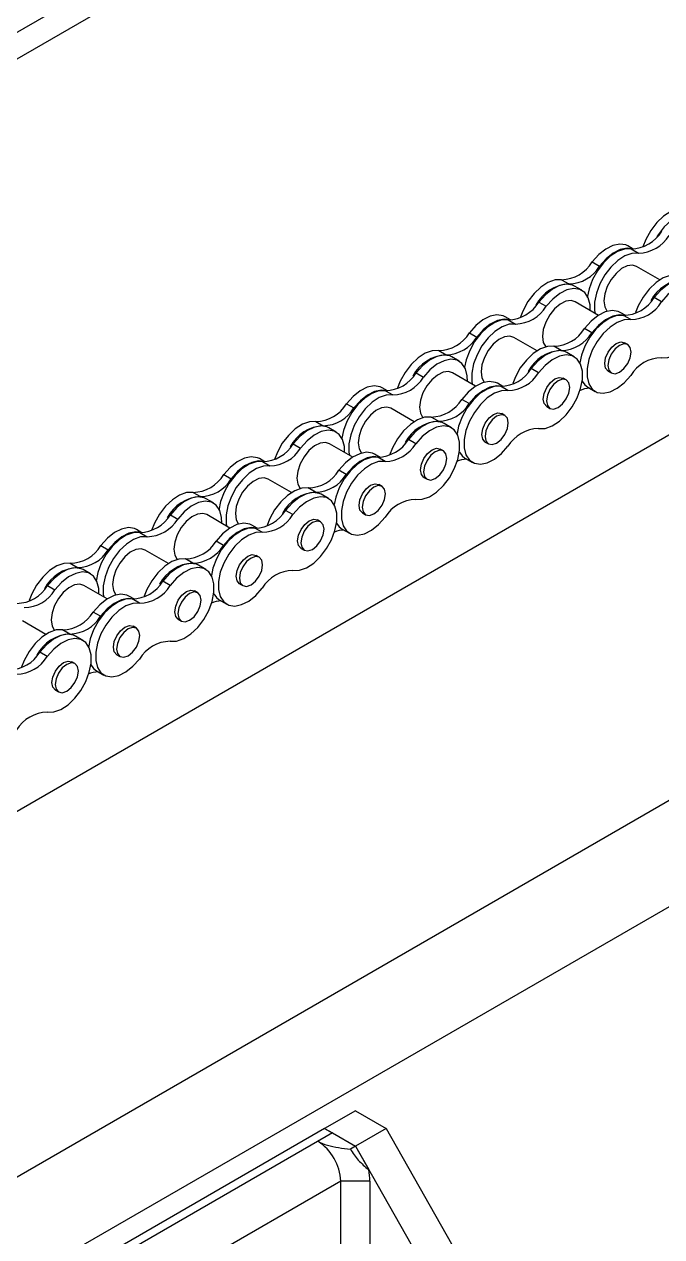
# Model space of a CAD drawing. Header units: metres. Extents: x 0 to 21025, y 0 to 14850.
# Drawn here: x 11714.5 to 11807.7, y 4426.6 to 4603.9 of the extents above; entities that cross this region are included whole.
import ezdxf

# ---------------------------------------------------------------- set-up
doc = ezdxf.new("R2010")
doc.units = ezdxf.units.M
doc.header["$LTSCALE"] = 25
doc.layers.add('SL4', color=4, linetype='Continuous')

msp = doc.modelspace()

# ---------------------------------------------------------------- linework, layer by layer
at = {"layer": 'SL4'}
for p, q in [((11496.02, 4477.211), (12047.656, 4795.664)), ((11505.974, 4479.069), (12047.656, 4791.775)), ((11591.24, 4418.267), (12146.319, 4738.707)), ((11524.399, 4326.226), (12192.616, 4711.98)), ((12199.352, 4700.314), (11532.548, 4315.377)), ((11803.556, 4571.008), (11802.757, 4571.469)), ((11803.224, 4571.036), (11804.299, 4570.415)), ((11797.552, 4569.126), (11798.627, 4568.506)), ((11807.441, 4566.502), (11804.034, 4568.469)), ((11793.062, 4566.534), (11794.137, 4565.914)), ((11796.034, 4564.982), (11794.959, 4565.603)), ((11789.754, 4563.259), (11790.829, 4562.639)), ((11798.461, 4561.318), (11795.054, 4563.285)), ((11807.673, 4563.283), (11806.599, 4563.904)), ((11785.596, 4560.639), (11784.796, 4561.101)), ((11785.264, 4560.667), (11786.339, 4560.047)), ((11802.441, 4561.283), (11801.641, 4561.745)), ((11803.183, 4560.691), (11802.109, 4561.311)), ((11797.511, 4558.781), (11796.436, 4559.402)), ((11779.591, 4558.758), (11780.666, 4558.137)), ((11789.48, 4556.134), (11786.073, 4558.1)), ((11802.734, 4557.048), (11802.268, 4557.317)), ((11775.101, 4556.166), (11776.176, 4555.545)), ((11778.073, 4554.614), (11776.998, 4555.234)), ((11793.021, 4556.189), (11791.946, 4556.81)), ((11794.918, 4555.258), (11793.843, 4555.878)), ((11789.713, 4552.915), (11788.638, 4553.535)), ((11771.793, 4552.891), (11772.868, 4552.271)), ((11780.5, 4550.95), (11777.093, 4552.916)), ((11793.753, 4551.864), (11793.288, 4552.133)), ((11799.87, 4553.163), (11800.335, 4552.894)), ((11767.635, 4550.271), (11766.836, 4550.733)), ((11767.303, 4550.299), (11768.378, 4549.679)), ((11784.48, 4550.915), (11783.68, 4551.377)), ((11785.223, 4550.323), (11784.148, 4550.943)), ((11796.904, 4550.809), (11797.979, 4550.188)), ((11761.631, 4548.389), (11762.706, 4547.769)), ((11779.55, 4548.413), (11778.476, 4549.034)), ((11771.52, 4545.765), (11768.113, 4547.732)), ((11775.06, 4545.821), (11773.986, 4546.441)), ((11784.773, 4546.68), (11784.307, 4546.949)), ((11790.889, 4547.978), (11791.355, 4547.71)), ((11757.141, 4545.797), (11758.216, 4545.177)), ((11760.113, 4544.245), (11759.038, 4544.866)), ((11776.957, 4544.89), (11775.883, 4545.51)), ((11771.752, 4542.546), (11770.678, 4543.167)), ((11753.833, 4542.523), (11754.908, 4541.902)), ((11762.54, 4540.581), (11759.133, 4542.548)), ((11775.793, 4541.496), (11775.327, 4541.764)), ((11781.909, 4542.794), (11782.375, 4542.525)), ((11749.675, 4539.903), (11748.875, 4540.364)), ((11749.343, 4539.931), (11750.418, 4539.31)), ((11766.52, 4540.547), (11765.72, 4541.008)), ((11767.262, 4539.954), (11766.188, 4540.575)), ((11778.943, 4540.44), (11780.018, 4539.82)), ((11743.67, 4538.021), (11744.745, 4537.401)), ((11761.59, 4538.045), (11760.515, 4538.665)), ((11772.929, 4537.61), (11773.394, 4537.341)), ((11753.559, 4535.397), (11750.152, 4537.364)), ((11757.1, 4535.453), (11756.025, 4536.073)), ((11766.813, 4536.311), (11766.347, 4536.58)), ((11739.18, 4535.429), (11740.255, 4534.808)), ((11742.152, 4533.877), (11741.077, 4534.497)), ((11758.997, 4534.521), (11757.922, 4535.142)), ((11744.579, 4530.213), (11741.172, 4532.18)), ((11753.792, 4532.178), (11752.717, 4532.798)), ((11763.949, 4532.426), (11764.414, 4532.157)), ((11735.872, 4532.154), (11736.947, 4531.534)), ((11748.559, 4530.178), (11747.759, 4530.64)), ((11757.832, 4531.127), (11757.367, 4531.396)), ((11731.714, 4529.534), (11730.915, 4529.996)), ((11731.382, 4529.562), (11732.457, 4528.942)), ((11749.302, 4529.586), (11748.227, 4530.206)), ((11760.983, 4530.072), (11762.058, 4529.451)), ((11725.71, 4527.653), (11726.785, 4527.032)), ((11735.599, 4525.029), (11732.192, 4526.995)), ((11743.629, 4527.676), (11742.555, 4528.297)), ((11754.968, 4527.242), (11755.434, 4526.973)), ((11739.139, 4525.084), (11738.065, 4525.705)), ((11748.852, 4525.943), (11748.386, 4526.212)), ((11721.22, 4525.061), (11722.295, 4524.44)), ((11724.192, 4523.509), (11723.117, 4524.129)), ((11741.036, 4524.153), (11739.962, 4524.773)), ((11717.912, 4521.786), (11718.987, 4521.165)), ((11726.619, 4519.844), (11723.212, 4521.811)), ((11735.831, 4521.81), (11734.757, 4522.43)), ((11745.988, 4522.057), (11746.454, 4521.789)), ((11730.599, 4519.81), (11729.799, 4520.272)), ((11731.341, 4519.218), (11730.267, 4519.838)), ((11739.872, 4520.759), (11739.406, 4521.028)), ((11743.022, 4519.703), (11744.097, 4519.083)), ((11717.638, 4514.66), (11714.231, 4516.627)), ((11725.669, 4517.308), (11724.594, 4517.928)), ((11737.008, 4516.873), (11737.473, 4516.604)), ((11721.179, 4514.716), (11720.104, 4515.336)), ((11730.892, 4515.575), (11730.426, 4515.843)), ((11723.076, 4513.784), (11722.001, 4514.405)), ((11717.871, 4511.441), (11716.796, 4512.062)), ((11728.028, 4511.689), (11728.493, 4511.42)), ((11721.911, 4510.39), (11721.446, 4510.659)), ((11725.062, 4509.335), (11726.137, 4508.715)), ((11719.047, 4506.505), (11719.513, 4506.236)), ((11762.912, 4444.995), (11758.422, 4442.403)), ((11762.912, 4444.995), (11767.402, 4442.403)), ((11758.422, 4442.403), (11553.361, 4324.024)), ((11759.548, 4441.753), (11554.487, 4323.373)), ((11759.548, 4441.753), (11757.427, 4440.528)), ((11758.422, 4442.403), (11759.548, 4441.753)), ((11758.422, 4442.403), (11762.912, 4439.811)), ((11759.548, 4441.753), (11762.912, 4439.811)), ((11767.402, 4442.403), (11762.912, 4439.811)), ((11767.402, 4442.403), (11789.853, 4402.905)), ((11762.912, 4439.811), (11762.184, 4439.39)), ((11762.912, 4439.811), (11764.86, 4436.385)), ((11762.912, 4439.811), (11785.363, 4400.313)), ((11760.791, 4434.701), (11554.487, 4315.605)), ((11765.034, 4434.701), (11760.791, 4434.701)), ((11760.791, 4416.55), (11760.791, 4434.701)), ((11765.034, 4434.701), (11765.034, 4416.55))]:
    msp.add_line(p, q, dxfattribs=at)
at = {"layer": 'SL4', "flags": 128}
for points in [[(11811.022, 4576.902), (11810.073, 4576.871), (11809.042, 4576.504), (11807.994, 4575.823), (11806.996, 4574.873), (11806.11, 4573.712), (11805.391, 4572.414), (11804.965, 4571.322)], [(11812.097, 4576.282), (11811.148, 4576.251), (11810.117, 4575.883), (11809.069, 4575.203), (11808.071, 4574.252), (11807.185, 4573.091), (11806.997, 4572.793)], [(11802.757, 4571.469), (11802.465, 4571.608), (11801.578, 4571.745), (11800.58, 4571.543), (11799.532, 4571.014), (11798.501, 4570.191), (11797.552, 4569.126)], [(11803.224, 4571.036), (11802.275, 4571.004), (11801.244, 4570.637), (11800.196, 4569.956), (11799.198, 4569.006), (11798.312, 4567.845), (11797.593, 4566.547), (11797.087, 4565.193), (11796.833, 4563.931)], [(11804.299, 4570.415), (11803.35, 4570.384), (11802.319, 4570.016), (11801.271, 4569.336), (11800.273, 4568.386), (11799.387, 4567.225), (11798.668, 4565.926), (11798.162, 4564.572), (11797.901, 4563.248), (11797.901, 4562.036), (11797.975, 4561.598)], [(11803.475, 4571.01), (11802.653, 4571.125), (11801.655, 4570.922), (11800.607, 4570.393), (11799.576, 4569.57), (11798.627, 4568.506)], [(11804.034, 4568.469), (11803.454, 4568.648), (11802.677, 4568.551), (11801.845, 4568.143), (11801.031, 4567.459), (11800.308, 4566.559), (11799.741, 4565.525), (11799.378, 4564.448), (11799.254, 4563.423)], [(11793.062, 4566.534), (11792.112, 4566.503), (11791.081, 4566.135), (11790.034, 4565.455), (11789.036, 4564.504), (11788.149, 4563.344), (11787.431, 4562.045), (11787.044, 4561.075)], [(11794.959, 4565.603), (11794.667, 4565.741), (11793.78, 4565.878), (11792.782, 4565.676), (11791.734, 4565.147), (11790.703, 4564.324), (11789.754, 4563.259)], [(11809.907, 4567.178), (11808.957, 4567.147), (11807.926, 4566.779), (11806.879, 4566.099), (11805.88, 4565.148), (11804.994, 4563.988), (11804.275, 4562.689), (11803.889, 4561.719)], [(11811.804, 4566.247), (11811.511, 4566.385), (11810.625, 4566.522), (11809.627, 4566.32), (11808.579, 4565.791), (11807.548, 4564.968), (11806.599, 4563.904)], [(11807.673, 4555.123), (11808.623, 4555.155), (11809.654, 4555.522), (11810.701, 4556.203), (11811.7, 4557.153), (11812.586, 4558.314), (11813.305, 4559.612), (11813.811, 4560.966), (11814.072, 4562.291), (11814.072, 4563.503), (11813.811, 4564.526), (11813.305, 4565.296), (11812.586, 4565.765), (11811.7, 4565.902), (11810.701, 4565.7), (11809.654, 4565.171), (11808.623, 4564.348), (11807.673, 4563.283)], [(11797.254, 4562.014), (11797.227, 4562.859), (11796.966, 4563.882), (11796.46, 4564.652), (11795.741, 4565.12), (11794.855, 4565.258), (11793.857, 4565.056), (11792.809, 4564.527), (11791.778, 4563.704), (11790.829, 4562.639)], [(11795.054, 4563.285), (11794.474, 4563.464), (11793.697, 4563.367), (11792.865, 4562.959), (11792.051, 4562.275), (11791.328, 4561.375), (11790.76, 4560.341), (11790.398, 4559.264), (11790.274, 4558.239)], [(11799.254, 4563.423), (11799.378, 4562.542), (11799.724, 4561.901)], [(11785.264, 4560.667), (11784.314, 4560.636), (11783.284, 4560.268), (11782.236, 4559.588), (11781.238, 4558.638), (11780.351, 4557.477), (11779.633, 4556.179), (11779.127, 4554.825), (11778.895, 4553.742)], [(11784.796, 4561.101), (11784.504, 4561.239), (11783.618, 4561.377), (11782.619, 4561.174), (11781.572, 4560.645), (11780.541, 4559.823), (11779.591, 4558.758)], [(11785.514, 4560.642), (11784.693, 4560.756), (11783.694, 4560.554), (11782.647, 4560.025), (11781.616, 4559.202), (11780.666, 4558.137)], [(11802.109, 4561.311), (11801.159, 4561.28), (11800.128, 4560.913), (11799.081, 4560.232), (11798.082, 4559.282), (11797.196, 4558.121), (11796.477, 4556.823), (11795.972, 4555.469), (11795.74, 4554.387)], [(11801.641, 4561.745), (11801.349, 4561.883), (11800.462, 4562.021), (11799.464, 4561.819), (11798.417, 4561.289), (11797.386, 4560.467), (11796.436, 4559.402)], [(11803.183, 4560.691), (11802.234, 4560.66), (11801.203, 4560.292), (11800.155, 4559.612), (11799.157, 4558.661), (11798.271, 4557.5), (11797.552, 4556.202), (11797.046, 4554.848), (11796.785, 4553.524), (11796.785, 4552.312), (11797.046, 4551.288), (11797.552, 4550.518), (11798.271, 4550.05), (11799.157, 4549.912), (11800.155, 4550.115), (11801.203, 4550.644), (11802.234, 4551.466), (11803.183, 4552.531)], [(11802.358, 4561.286), (11801.537, 4561.4), (11800.539, 4561.198), (11799.491, 4560.669), (11798.46, 4559.846), (11797.511, 4558.781)], [(11786.339, 4560.047), (11785.389, 4560.015), (11784.358, 4559.648), (11783.311, 4558.968), (11782.312, 4558.017), (11781.426, 4556.856), (11780.707, 4555.558), (11780.202, 4554.204), (11779.941, 4552.879), (11779.941, 4551.667), (11780.015, 4551.23)], [(11786.073, 4558.1), (11785.494, 4558.279), (11784.717, 4558.183), (11783.884, 4557.775), (11783.071, 4557.09), (11782.348, 4556.191), (11781.78, 4555.157), (11781.418, 4554.079), (11781.293, 4553.054)], [(11790.274, 4558.239), (11790.398, 4557.357), (11790.743, 4556.717)], [(11799.373, 4554.261), (11799.502, 4555.085), (11799.87, 4555.932), (11800.42, 4556.674), (11801.069, 4557.198), (11801.718, 4557.424), (11802.268, 4557.317)], [(11799.838, 4553.992), (11799.967, 4553.317), (11800.335, 4552.894), (11800.885, 4552.787), (11801.534, 4553.012), (11802.183, 4553.536), (11802.734, 4554.278), (11803.101, 4555.126), (11803.23, 4555.95), (11803.101, 4556.625), (11802.734, 4557.048), (11802.183, 4557.155), (11801.534, 4556.929), (11800.885, 4556.406), (11800.335, 4555.663), (11799.967, 4554.816), (11799.838, 4553.992)], [(11775.101, 4556.166), (11774.152, 4556.134), (11773.121, 4555.767), (11772.073, 4555.086), (11771.075, 4554.136), (11770.189, 4552.975), (11769.47, 4551.677), (11769.044, 4550.585)], [(11776.998, 4555.234), (11776.706, 4555.372), (11775.82, 4555.51), (11774.821, 4555.308), (11773.774, 4554.779), (11772.743, 4553.956), (11771.793, 4552.891)], [(11791.946, 4556.81), (11790.997, 4556.778), (11789.966, 4556.411), (11788.918, 4555.731), (11787.92, 4554.78), (11787.033, 4553.619), (11786.315, 4552.321), (11785.928, 4551.351)], [(11793.843, 4555.878), (11793.551, 4556.017), (11792.664, 4556.154), (11791.666, 4555.952), (11790.619, 4555.423), (11789.588, 4554.6), (11788.638, 4553.535)], [(11789.713, 4544.755), (11790.662, 4544.786), (11791.693, 4545.154), (11792.741, 4545.834), (11793.739, 4546.785), (11794.626, 4547.945), (11795.344, 4549.244), (11795.85, 4550.598), (11796.111, 4551.922), (11796.111, 4553.134), (11795.85, 4554.158), (11795.344, 4554.928), (11794.626, 4555.396), (11793.739, 4555.534), (11792.741, 4555.331), (11791.693, 4554.802), (11790.662, 4553.98), (11789.713, 4552.915)], [(11779.294, 4551.646), (11779.266, 4552.49), (11779.005, 4553.513), (11778.5, 4554.284), (11777.781, 4554.752), (11776.895, 4554.889), (11775.896, 4554.687), (11774.849, 4554.158), (11773.818, 4553.335), (11772.868, 4552.271)], [(11799.87, 4553.163), (11799.87, 4553.163), (11799.502, 4553.586), (11799.373, 4554.261)], [(11777.093, 4552.916), (11776.513, 4553.095), (11775.736, 4552.999), (11774.904, 4552.59), (11774.09, 4551.906), (11773.368, 4551.007), (11772.8, 4549.973), (11772.438, 4548.895), (11772.313, 4547.87)], [(11781.293, 4553.054), (11781.418, 4552.173), (11781.763, 4551.533)], [(11790.393, 4549.076), (11790.522, 4549.9), (11790.889, 4550.748), (11791.439, 4551.49), (11792.089, 4552.014), (11792.738, 4552.24), (11793.288, 4552.133)], [(11790.858, 4548.808), (11790.987, 4548.133), (11791.355, 4547.71), (11791.905, 4547.603), (11792.554, 4547.828), (11793.203, 4548.352), (11793.753, 4549.094), (11794.121, 4549.942), (11794.25, 4550.766), (11794.121, 4551.441), (11793.753, 4551.864), (11793.203, 4551.971), (11792.554, 4551.745), (11791.905, 4551.221), (11791.355, 4550.479), (11790.987, 4549.632), (11790.858, 4548.808)], [(11796.082, 4551.68), (11796.477, 4551.139), (11796.904, 4550.809)], [(11767.303, 4550.299), (11766.354, 4550.268), (11765.323, 4549.9), (11764.275, 4549.22), (11763.277, 4548.269), (11762.391, 4547.108), (11761.672, 4545.81), (11761.166, 4544.456), (11760.935, 4543.374)], [(11766.836, 4550.733), (11766.544, 4550.871), (11765.657, 4551.008), (11764.659, 4550.806), (11763.611, 4550.277), (11762.58, 4549.454), (11761.631, 4548.389)], [(11767.553, 4550.274), (11766.732, 4550.388), (11765.734, 4550.186), (11764.686, 4549.657), (11763.655, 4548.834), (11762.706, 4547.769)], [(11784.148, 4550.943), (11783.199, 4550.912), (11782.168, 4550.544), (11781.12, 4549.864), (11780.122, 4548.913), (11779.235, 4547.753), (11778.517, 4546.454), (11778.011, 4545.1), (11777.779, 4544.018)], [(11783.68, 4551.377), (11783.388, 4551.515), (11782.502, 4551.652), (11781.504, 4551.45), (11780.456, 4550.921), (11779.425, 4550.098), (11778.476, 4549.034)], [(11785.223, 4550.323), (11784.273, 4550.291), (11783.243, 4549.924), (11782.195, 4549.243), (11781.197, 4548.293), (11780.31, 4547.132), (11779.592, 4545.834), (11779.086, 4544.48), (11778.825, 4543.155), (11778.825, 4541.943), (11779.086, 4540.92), (11779.592, 4540.15), (11780.31, 4539.681), (11781.197, 4539.544), (11782.195, 4539.746), (11783.243, 4540.275), (11784.273, 4541.098), (11785.223, 4542.163)], [(11784.399, 4550.917), (11783.577, 4551.032), (11782.578, 4550.83), (11781.531, 4550.301), (11780.5, 4549.478), (11779.55, 4548.413)], [(11768.378, 4549.679), (11767.429, 4549.647), (11766.398, 4549.28), (11765.35, 4548.599), (11764.352, 4547.649), (11763.466, 4546.488), (11762.747, 4545.19), (11762.241, 4543.836), (11761.98, 4542.511), (11761.98, 4541.299), (11762.054, 4540.861)], [(11790.889, 4547.978), (11790.889, 4547.978), (11790.522, 4548.402), (11790.393, 4549.076)], [(11768.113, 4547.732), (11767.533, 4547.911), (11766.756, 4547.815), (11765.924, 4547.406), (11765.11, 4546.722), (11764.387, 4545.823), (11763.82, 4544.788), (11763.457, 4543.711), (11763.333, 4542.686)], [(11773.986, 4546.441), (11773.036, 4546.41), (11772.005, 4546.043), (11770.958, 4545.362), (11769.959, 4544.412), (11769.073, 4543.251), (11768.354, 4541.953), (11767.928, 4540.861)], [(11772.313, 4547.87), (11772.438, 4546.989), (11772.783, 4546.349)], [(11781.412, 4543.892), (11781.541, 4544.716), (11781.909, 4545.564), (11782.459, 4546.306), (11783.108, 4546.83), (11783.757, 4547.055), (11784.307, 4546.949)], [(11781.878, 4543.623), (11782.007, 4542.949), (11782.375, 4542.525), (11782.925, 4542.419), (11783.574, 4542.644), (11784.223, 4543.168), (11784.773, 4543.91), (11785.141, 4544.758), (11785.27, 4545.582), (11785.141, 4546.257), (11784.773, 4546.68), (11784.223, 4546.787), (11783.574, 4546.561), (11782.925, 4546.037), (11782.375, 4545.295), (11782.007, 4544.448), (11781.878, 4543.623)], [(11757.141, 4545.797), (11756.191, 4545.766), (11755.16, 4545.398), (11754.113, 4544.718), (11753.115, 4543.768), (11752.228, 4542.607), (11751.51, 4541.309), (11751.083, 4540.217)], [(11759.038, 4544.866), (11758.746, 4545.004), (11757.859, 4545.142), (11756.861, 4544.939), (11755.813, 4544.41), (11754.782, 4543.587), (11753.833, 4542.523)], [(11775.883, 4545.51), (11775.59, 4545.648), (11774.704, 4545.786), (11773.706, 4545.584), (11772.658, 4545.054), (11771.627, 4544.232), (11770.678, 4543.167)], [(11771.752, 4534.387), (11772.702, 4534.418), (11773.733, 4534.785), (11774.78, 4535.466), (11775.779, 4536.416), (11776.665, 4537.577), (11777.384, 4538.875), (11777.89, 4540.229), (11778.151, 4541.554), (11778.151, 4542.766), (11777.89, 4543.789), (11777.384, 4544.559), (11776.665, 4545.028), (11775.779, 4545.165), (11774.78, 4544.963), (11773.733, 4544.434), (11772.702, 4543.611), (11771.752, 4542.546)], [(11761.333, 4541.278), (11761.306, 4542.122), (11761.045, 4543.145), (11760.539, 4543.915), (11759.82, 4544.384), (11758.934, 4544.521), (11757.936, 4544.319), (11756.888, 4543.79), (11755.857, 4542.967), (11754.908, 4541.902)], [(11781.909, 4542.794), (11781.909, 4542.794), (11781.541, 4543.217), (11781.412, 4543.892)], [(11759.133, 4542.548), (11758.553, 4542.727), (11757.776, 4542.63), (11756.944, 4542.222), (11756.13, 4541.538), (11755.407, 4540.639), (11754.839, 4539.604), (11754.477, 4538.527), (11754.353, 4537.502)], [(11765.72, 4541.008), (11765.428, 4541.147), (11764.541, 4541.284), (11763.543, 4541.082), (11762.496, 4540.553), (11761.465, 4539.73), (11760.515, 4538.665)], [(11763.333, 4542.686), (11763.457, 4541.805), (11763.802, 4541.165)], [(11772.432, 4538.708), (11772.561, 4539.532), (11772.929, 4540.38), (11773.479, 4541.122), (11774.128, 4541.646), (11774.777, 4541.871), (11775.327, 4541.764)], [(11772.898, 4538.439), (11773.027, 4537.764), (11773.394, 4537.341), (11773.945, 4537.234), (11774.594, 4537.46), (11775.243, 4537.984), (11775.793, 4538.726), (11776.161, 4539.573), (11776.29, 4540.397), (11776.161, 4541.072), (11775.793, 4541.496), (11775.243, 4541.602), (11774.594, 4541.377), (11773.945, 4540.853), (11773.394, 4540.111), (11773.027, 4539.263), (11772.898, 4538.439)], [(11778.121, 4541.311), (11778.517, 4540.77), (11778.943, 4540.44)], [(11749.343, 4539.931), (11748.393, 4539.899), (11747.363, 4539.532), (11746.315, 4538.851), (11745.317, 4537.901), (11744.43, 4536.74), (11743.712, 4535.442), (11743.206, 4534.088), (11742.952, 4532.826)], [(11748.875, 4540.364), (11748.583, 4540.502), (11747.697, 4540.64), (11746.698, 4540.438), (11745.651, 4539.909), (11744.62, 4539.086), (11743.67, 4538.021)], [(11750.418, 4539.31), (11749.468, 4539.279), (11748.437, 4538.911), (11747.39, 4538.231), (11746.391, 4537.28), (11745.505, 4536.12), (11744.786, 4534.821), (11744.281, 4533.467), (11744.02, 4532.143), (11744.02, 4530.931), (11744.094, 4530.493)], [(11749.593, 4539.905), (11748.772, 4540.019), (11747.773, 4539.817), (11746.726, 4539.288), (11745.695, 4538.465), (11744.745, 4537.401)], [(11766.188, 4540.575), (11765.238, 4540.543), (11764.207, 4540.176), (11763.16, 4539.495), (11762.161, 4538.545), (11761.275, 4537.384), (11760.556, 4536.086), (11760.051, 4534.732), (11759.819, 4533.65)], [(11767.262, 4539.954), (11766.313, 4539.923), (11765.282, 4539.555), (11764.234, 4538.875), (11763.236, 4537.925), (11762.35, 4536.764), (11761.631, 4535.465), (11761.125, 4534.111), (11760.864, 4532.787), (11760.864, 4531.575), (11761.125, 4530.552), (11761.631, 4529.782), (11762.35, 4529.313), (11763.236, 4529.176), (11764.234, 4529.378), (11765.282, 4529.907), (11766.313, 4530.73), (11767.262, 4531.794)], [(11766.438, 4540.549), (11765.616, 4540.664), (11764.618, 4540.461), (11763.57, 4539.932), (11762.539, 4539.109), (11761.59, 4538.045)], [(11750.152, 4537.364), (11749.573, 4537.543), (11748.796, 4537.446), (11747.963, 4537.038), (11747.15, 4536.354), (11746.427, 4535.454), (11745.859, 4534.42), (11745.497, 4533.343), (11745.372, 4532.318)], [(11754.353, 4537.502), (11754.477, 4536.621), (11754.822, 4535.98)], [(11772.929, 4537.61), (11772.929, 4537.61), (11772.561, 4538.033), (11772.432, 4538.708)], [(11756.025, 4536.073), (11755.076, 4536.042), (11754.045, 4535.674), (11752.997, 4534.994), (11751.999, 4534.043), (11751.112, 4532.883), (11750.394, 4531.584), (11749.967, 4530.492)], [(11763.452, 4533.524), (11763.581, 4534.348), (11763.949, 4535.196), (11764.499, 4535.938), (11765.148, 4536.461), (11765.797, 4536.687), (11766.347, 4536.58)], [(11763.917, 4533.255), (11764.046, 4532.58), (11764.414, 4532.157), (11764.964, 4532.05), (11765.613, 4532.276), (11766.262, 4532.799), (11766.813, 4533.542), (11767.18, 4534.389), (11767.309, 4535.213), (11767.18, 4535.888), (11766.813, 4536.311), (11766.262, 4536.418), (11765.613, 4536.193), (11764.964, 4535.669), (11764.414, 4534.927), (11764.046, 4534.079), (11763.917, 4533.255)], [(11739.18, 4535.429), (11738.231, 4535.397), (11737.2, 4535.03), (11736.152, 4534.35), (11735.154, 4533.399), (11734.268, 4532.238), (11733.549, 4530.94), (11733.123, 4529.848)], [(11741.077, 4534.497), (11740.785, 4534.636), (11739.899, 4534.773), (11738.9, 4534.571), (11737.853, 4534.042), (11736.822, 4533.219), (11735.872, 4532.154)], [(11743.373, 4530.909), (11743.345, 4531.754), (11743.084, 4532.777), (11742.579, 4533.547), (11741.86, 4534.015), (11740.974, 4534.153), (11739.975, 4533.951), (11738.928, 4533.421), (11737.897, 4532.599), (11736.947, 4531.534)], [(11757.922, 4535.142), (11757.63, 4535.28), (11756.743, 4535.417), (11755.745, 4535.215), (11754.698, 4534.686), (11753.667, 4533.863), (11752.717, 4532.798)], [(11753.792, 4524.018), (11754.741, 4524.05), (11755.772, 4524.417), (11756.82, 4525.097), (11757.818, 4526.048), (11758.705, 4527.209), (11759.423, 4528.507), (11759.929, 4529.861), (11760.19, 4531.186), (11760.19, 4532.398), (11759.929, 4533.421), (11759.423, 4534.191), (11758.705, 4534.659), (11757.818, 4534.797), (11756.82, 4534.595), (11755.772, 4534.066), (11754.741, 4533.243), (11753.792, 4532.178)], [(11741.172, 4532.18), (11740.592, 4532.359), (11739.815, 4532.262), (11738.983, 4531.854), (11738.169, 4531.169), (11737.447, 4530.27), (11736.879, 4529.236), (11736.517, 4528.158), (11736.392, 4527.133)], [(11745.372, 4532.318), (11745.497, 4531.436), (11745.842, 4530.796)], [(11763.949, 4532.426), (11763.949, 4532.426), (11763.581, 4532.849), (11763.452, 4533.524)], [(11747.759, 4530.64), (11747.467, 4530.778), (11746.581, 4530.916), (11745.583, 4530.713), (11744.535, 4530.184), (11743.504, 4529.362), (11742.555, 4528.297)], [(11754.472, 4528.34), (11754.601, 4529.164), (11754.968, 4530.011), (11755.518, 4530.754), (11756.168, 4531.277), (11756.817, 4531.503), (11757.367, 4531.396)], [(11754.937, 4528.071), (11755.066, 4527.396), (11755.434, 4526.973), (11755.984, 4526.866), (11756.633, 4527.092), (11757.282, 4527.615), (11757.832, 4528.357), (11758.2, 4529.205), (11758.329, 4530.029), (11758.2, 4530.704), (11757.832, 4531.127), (11757.282, 4531.234), (11756.633, 4531.008), (11755.984, 4530.485), (11755.434, 4529.743), (11755.066, 4528.895), (11754.937, 4528.071)], [(11760.161, 4530.943), (11760.556, 4530.402), (11760.983, 4530.072)], [(11731.382, 4529.562), (11730.433, 4529.531), (11729.402, 4529.163), (11728.354, 4528.483), (11727.356, 4527.533), (11726.47, 4526.372), (11725.751, 4525.073), (11725.245, 4523.719), (11724.991, 4522.458)], [(11730.915, 4529.996), (11730.623, 4530.134), (11729.736, 4530.272), (11728.738, 4530.069), (11727.69, 4529.54), (11726.659, 4528.717), (11725.71, 4527.653)], [(11732.457, 4528.942), (11731.508, 4528.91), (11730.477, 4528.543), (11729.429, 4527.863), (11728.431, 4526.912), (11727.545, 4525.751), (11726.826, 4524.453), (11726.32, 4523.099), (11726.059, 4521.774), (11726.059, 4520.562), (11726.133, 4520.125)], [(11731.632, 4529.537), (11730.811, 4529.651), (11729.813, 4529.449), (11728.765, 4528.92), (11727.734, 4528.097), (11726.785, 4527.032)], [(11748.227, 4530.206), (11747.278, 4530.175), (11746.247, 4529.807), (11745.199, 4529.127), (11744.201, 4528.177), (11743.314, 4527.016), (11742.596, 4525.718), (11742.09, 4524.364), (11741.858, 4523.282)], [(11749.302, 4529.586), (11748.352, 4529.554), (11747.322, 4529.187), (11746.274, 4528.507), (11745.276, 4527.556), (11744.389, 4526.395), (11743.671, 4525.097), (11743.165, 4523.743), (11742.904, 4522.418), (11742.904, 4521.206), (11743.165, 4520.183), (11743.671, 4519.413), (11744.389, 4518.945), (11745.276, 4518.807), (11746.274, 4519.009), (11747.322, 4519.539), (11748.352, 4520.361), (11749.302, 4521.426)], [(11748.476, 4530.181), (11747.656, 4530.295), (11746.657, 4530.093), (11745.61, 4529.564), (11744.579, 4528.741), (11743.629, 4527.676)], [(11732.192, 4526.995), (11731.612, 4527.174), (11730.835, 4527.078), (11730.003, 4526.669), (11729.189, 4525.985), (11728.466, 4525.086), (11727.899, 4524.052), (11727.536, 4522.974), (11727.412, 4521.949)], [(11736.392, 4527.133), (11736.517, 4526.252), (11736.862, 4525.612)], [(11754.968, 4527.242), (11754.968, 4527.242), (11754.601, 4527.665), (11754.472, 4528.34)], [(11738.065, 4525.705), (11737.115, 4525.673), (11736.084, 4525.306), (11735.037, 4524.625), (11734.038, 4523.675), (11733.152, 4522.514), (11732.433, 4521.216), (11732.047, 4520.246)], [(11745.491, 4523.156), (11745.62, 4523.98), (11745.988, 4524.827), (11746.538, 4525.569), (11747.187, 4526.093), (11747.836, 4526.319), (11748.386, 4526.212)], [(11745.957, 4522.887), (11746.086, 4522.212), (11746.454, 4521.789), (11747.004, 4521.682), (11747.653, 4521.907), (11748.302, 4522.431), (11748.852, 4523.173), (11749.22, 4524.021), (11749.349, 4524.845), (11749.22, 4525.52), (11748.852, 4525.943), (11748.302, 4526.05), (11747.653, 4525.824), (11747.004, 4525.301), (11746.454, 4524.558), (11746.086, 4523.711), (11745.957, 4522.887)], [(11721.22, 4525.061), (11720.27, 4525.029), (11719.239, 4524.662), (11718.192, 4523.981), (11717.194, 4523.031), (11716.307, 4521.87), (11715.589, 4520.572), (11715.202, 4519.602)], [(11723.117, 4524.129), (11722.825, 4524.267), (11721.938, 4524.405), (11720.94, 4524.203), (11719.892, 4523.674), (11718.861, 4522.851), (11717.912, 4521.786)], [(11725.412, 4520.541), (11725.385, 4521.385), (11725.124, 4522.408), (11724.618, 4523.178), (11723.899, 4523.647), (11723.013, 4523.784), (11722.015, 4523.582), (11720.967, 4523.053), (11719.936, 4522.23), (11718.987, 4521.165)], [(11739.962, 4524.773), (11739.669, 4524.911), (11738.783, 4525.049), (11737.785, 4524.847), (11736.737, 4524.318), (11735.706, 4523.495), (11734.757, 4522.43)], [(11735.831, 4513.65), (11736.781, 4513.681), (11737.812, 4514.049), (11738.859, 4514.729), (11739.858, 4515.68), (11740.744, 4516.84), (11741.463, 4518.139), (11741.969, 4519.493), (11742.23, 4520.817), (11742.23, 4522.029), (11741.969, 4523.052), (11741.463, 4523.823), (11740.744, 4524.291), (11739.858, 4524.429), (11738.859, 4524.226), (11737.812, 4523.697), (11736.781, 4522.874), (11735.831, 4521.81)], [(11723.212, 4521.811), (11722.632, 4521.99), (11721.855, 4521.894), (11721.023, 4521.485), (11720.209, 4520.801), (11719.486, 4519.902), (11718.918, 4518.868), (11718.556, 4517.79), (11718.432, 4516.765)], [(11727.412, 4521.949), (11727.536, 4521.068), (11727.882, 4520.428)], [(11745.988, 4522.057), (11745.988, 4522.057), (11745.62, 4522.481), (11745.491, 4523.156)], [(11730.267, 4519.838), (11729.317, 4519.807), (11728.286, 4519.439), (11727.239, 4518.759), (11726.24, 4517.808), (11725.354, 4516.647), (11724.635, 4515.349), (11724.13, 4513.995), (11723.875, 4512.733)], [(11729.799, 4520.272), (11729.507, 4520.41), (11728.62, 4520.547), (11727.622, 4520.345), (11726.575, 4519.816), (11725.544, 4518.993), (11724.594, 4517.928)], [(11730.517, 4519.813), (11729.695, 4519.927), (11728.697, 4519.725), (11727.649, 4519.196), (11726.618, 4518.373), (11725.669, 4517.308)], [(11736.511, 4517.971), (11736.64, 4518.795), (11737.008, 4519.643), (11737.558, 4520.385), (11738.207, 4520.909), (11738.856, 4521.135), (11739.406, 4521.028)], [(11736.977, 4517.703), (11737.106, 4517.028), (11737.473, 4516.604), (11738.024, 4516.498), (11738.673, 4516.723), (11739.322, 4517.247), (11739.872, 4517.989), (11740.24, 4518.837), (11740.369, 4519.661), (11740.24, 4520.336), (11739.872, 4520.759), (11739.322, 4520.866), (11738.673, 4520.64), (11738.024, 4520.116), (11737.473, 4519.374), (11737.106, 4518.527), (11736.977, 4517.703)], [(11742.2, 4520.575), (11742.596, 4520.034), (11743.022, 4519.703)], [(11731.341, 4519.218), (11730.392, 4519.186), (11729.361, 4518.819), (11728.313, 4518.138), (11727.315, 4517.188), (11726.429, 4516.027), (11725.71, 4514.729), (11725.204, 4513.375), (11724.943, 4512.05), (11724.943, 4510.838), (11725.204, 4509.815), (11725.71, 4509.045), (11726.429, 4508.576), (11727.315, 4508.439), (11728.313, 4508.641), (11729.361, 4509.17), (11730.392, 4509.993), (11731.341, 4511.058)], [(11718.432, 4516.765), (11718.556, 4515.884), (11718.901, 4515.244)], [(11737.008, 4516.873), (11737.008, 4516.873), (11736.64, 4517.296), (11736.511, 4517.971)], [(11720.104, 4515.336), (11719.155, 4515.305), (11718.124, 4514.937), (11717.076, 4514.257), (11716.078, 4513.307), (11715.191, 4512.146), (11714.473, 4510.848), (11714.046, 4509.756)], [(11722.001, 4514.405), (11721.709, 4514.543), (11720.822, 4514.681), (11719.824, 4514.478), (11718.777, 4513.949), (11717.746, 4513.126), (11716.796, 4512.062)], [(11727.531, 4512.787), (11727.66, 4513.611), (11728.028, 4514.459), (11728.578, 4515.201), (11729.227, 4515.725), (11729.876, 4515.95), (11730.426, 4515.843)], [(11727.996, 4512.518), (11728.125, 4511.843), (11728.493, 4511.42), (11729.043, 4511.313), (11729.692, 4511.539), (11730.341, 4512.063), (11730.892, 4512.805), (11731.259, 4513.653), (11731.388, 4514.477), (11731.259, 4515.151), (11730.892, 4515.575), (11730.341, 4515.682), (11729.692, 4515.456), (11729.043, 4514.932), (11728.493, 4514.19), (11728.125, 4513.342), (11727.996, 4512.518)], [(11717.871, 4503.281), (11718.82, 4503.313), (11719.851, 4503.68), (11720.899, 4504.361), (11721.897, 4505.311), (11722.784, 4506.472), (11723.502, 4507.77), (11724.008, 4509.124), (11724.269, 4510.449), (11724.269, 4511.661), (11724.008, 4512.684), (11723.502, 4513.454), (11722.784, 4513.923), (11721.897, 4514.06), (11720.899, 4513.858), (11719.851, 4513.329), (11718.82, 4512.506), (11717.871, 4511.441)], [(11728.028, 4511.689), (11728.028, 4511.689), (11727.66, 4512.112), (11727.531, 4512.787)], [(11718.551, 4507.603), (11718.68, 4508.427), (11719.047, 4509.275), (11719.597, 4510.017), (11720.247, 4510.541), (11720.896, 4510.766), (11721.446, 4510.659)], [(11719.016, 4507.334), (11719.145, 4506.659), (11719.513, 4506.236), (11720.063, 4506.129), (11720.712, 4506.355), (11721.361, 4506.879), (11721.911, 4507.621), (11722.279, 4508.468), (11722.408, 4509.292), (11722.279, 4509.967), (11721.911, 4510.39), (11721.361, 4510.497), (11720.712, 4510.272), (11720.063, 4509.748), (11719.513, 4509.006), (11719.145, 4508.158), (11719.016, 4507.334)], [(11724.189, 4510.306), (11724.635, 4509.665), (11725.062, 4509.335)], [(11719.047, 4506.505), (11719.047, 4506.505), (11718.68, 4506.928), (11718.551, 4507.603)]]:
    msp.add_lwpolyline(points, dxfattribs=at)
at = {"layer": 'SL4'}
for centre, radius, start, end in [((11803.115, 4576.411), 5.376, 271.17027, 328.82435), ((11804.189, 4575.79), 5.376, 271.17027, 328.82435), ((11792.952, 4571.909), 5.376, 271.17027, 328.82435), ((11794.027, 4571.289), 5.376, 271.17027, 328.82435), ((11794.454, 4560.067), 5.855, 93.11014, 152.07323), ((11811.299, 4560.711), 5.855, 93.11014, 152.07323), ((11785.154, 4566.043), 5.376, 271.17027, 328.82435), ((11786.229, 4565.422), 5.376, 271.17027, 328.82435), ((11801.999, 4566.687), 5.376, 271.17027, 328.82435), ((11803.074, 4566.066), 5.376, 271.17027, 328.82435), ((11791.836, 4562.185), 5.376, 271.17027, 328.82435), ((11792.911, 4561.565), 5.376, 271.17027, 328.82435), ((11774.992, 4561.541), 5.376, 271.17027, 328.82435), ((11776.066, 4560.92), 5.376, 271.17027, 328.82435), ((11776.494, 4549.699), 5.855, 93.11014, 152.07323), ((11793.339, 4550.343), 5.855, 93.11014, 152.07323), ((11784.038, 4556.318), 5.376, 271.17027, 328.82435), ((11807.783, 4549.748), 5.376, 91.17027, 148.82435), ((11767.194, 4555.674), 5.376, 271.17027, 328.82435), ((11768.268, 4555.054), 5.376, 271.17027, 328.82435), ((11785.113, 4555.698), 5.376, 271.17027, 328.82435), ((11797.213, 4547.161), 3.488, 90.56121, 116.02926), ((11757.031, 4551.173), 5.376, 271.17027, 328.82435), ((11773.876, 4551.817), 5.376, 271.17027, 328.82435), ((11774.951, 4551.196), 5.376, 271.17027, 328.82435), ((11758.106, 4550.552), 5.376, 271.17027, 328.82435), ((11758.533, 4539.33), 5.855, 93.11014, 152.07323), ((11775.378, 4539.974), 5.855, 93.11014, 152.07323), ((11789.823, 4539.38), 5.376, 91.17027, 148.82435), ((11766.078, 4545.95), 5.376, 271.17027, 328.82435), ((11749.233, 4545.306), 5.376, 271.17027, 328.82435), ((11750.308, 4544.685), 5.376, 271.17027, 328.82435), ((11767.153, 4545.33), 5.376, 271.17027, 328.82435), ((11779.253, 4536.793), 3.488, 90.56121, 116.02926), ((11739.071, 4540.804), 5.376, 271.17027, 328.82435), ((11755.915, 4541.448), 5.376, 271.17027, 328.82435), ((11756.99, 4540.828), 5.376, 271.17027, 328.82435), ((11740.145, 4540.184), 5.376, 271.17027, 328.82435), ((11740.573, 4528.962), 5.855, 93.11014, 152.07323), ((11757.418, 4529.606), 5.855, 93.11014, 152.07323), ((11771.862, 4529.011), 5.376, 91.17027, 148.82435), ((11748.117, 4535.582), 5.376, 271.17027, 328.82435), ((11749.192, 4534.961), 5.376, 271.17027, 328.82435), ((11731.273, 4534.937), 5.376, 271.17027, 328.82435), ((11732.347, 4534.317), 5.376, 271.17027, 328.82435), ((11761.287, 4526.467), 3.446, 90.48433, 114.65101), ((11721.11, 4530.436), 5.376, 271.17027, 328.82435), ((11722.185, 4529.815), 5.376, 271.17027, 328.82435), ((11737.955, 4531.08), 5.376, 271.17027, 328.82435), ((11739.03, 4530.459), 5.376, 271.17027, 328.82435), ((11739.457, 4519.238), 5.855, 93.11014, 152.07323), ((11722.612, 4518.593), 5.855, 93.11014, 152.07323), ((11753.902, 4518.643), 5.376, 91.17027, 148.82435), ((11713.312, 4524.569), 5.376, 271.17027, 328.82435), ((11730.157, 4525.213), 5.376, 271.17027, 328.82435), ((11731.232, 4524.593), 5.376, 271.17027, 328.82435), ((11714.387, 4523.949), 5.376, 271.17027, 328.82435), ((11743.327, 4516.098), 3.446, 90.48436, 114.6516), ((11719.994, 4520.712), 5.376, 271.17027, 328.82435), ((11721.069, 4520.091), 5.376, 271.17027, 328.82435), ((11721.497, 4508.869), 5.855, 93.11014, 152.07323), ((11735.941, 4508.275), 5.376, 91.17027, 148.82435), ((11712.196, 4514.845), 5.376, 271.17027, 328.82435), ((11713.271, 4514.224), 5.376, 271.17027, 328.82435), ((11725.371, 4505.688), 3.488, 90.56121, 116.02926), ((11717.981, 4497.906), 5.376, 91.17027, 148.82435), ((11753.487, 4434.369), 7.311, 2.60548, 57.39452), ((11756.329, 4434.652), 8.705, 0.32445, 11.48014)]:
    msp.add_arc(centre, radius, start, end, dxfattribs=at)
for points, knots in [([(11757.427, 4440.528), (11757.882, 4440.319), (11758.789, 4439.902), (11760.468, 4439.585), (11761.607, 4439.456), (11762.184, 4439.39)], [0, 0, 0, 0, 0.3313836, 0.6615319, 1, 1, 1, 1]), ([(11762.184, 4439.39), (11762.549, 4438.83), (11763.302, 4437.676), (11764.33, 4436.824), (11764.86, 4436.385)], [0, 0, 0, 0, 0.4852905, 1, 1, 1, 1])]:
    msp.add_open_spline(points, degree=3, knots=knots, dxfattribs=at)

doc.saveas('drawing.dxf')
